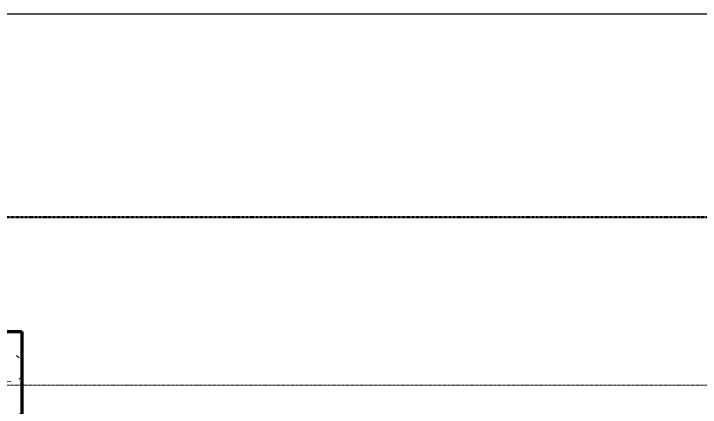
# Model space of a CAD drawing. Header units: millimetres. Extents: x -920231 to -841213, y -17301 to 22361.
# Drawn here: x -880432 to -874064, y 3375 to 7027 of the extents above; entities that cross this region are included whole.
import ezdxf

# ---------------------------------------------------------------- set-up
doc = ezdxf.new("R2010")
doc.units = ezdxf.units.MM
doc.linetypes.add('DPA_Grid _ Level 100', pattern=[10, 5.5, -1.6, 1.3, -1.6])
for name, color, linetype, lineweight in [('A-ANNO-DIMS', 1, 'Continuous', 9), ('A-COLS', 5, 'Continuous', 70), ('A-COLS-E', 1, 'Continuous', 35), ('G-ANNO-SECL', 3, 'Continuous', 9), ('S-GRID', 251, 'Continuous', 9)]:
    doc.layers.add(name, color=color, linetype=linetype, lineweight=lineweight)
doc.styles.add('Arial_2', font='arial.ttf', dxfattribs={"height": 300})
doc.dimstyles.new('DPA-DIM-3_0_T-T', dxfattribs={"dimscale": 304.8, "dimtxt": 306.07782, "dimasz": 0.656168, "dimexe": 0.656168, "dimexo": 0.0625, "dimgap": 0.164042, "dimtad": 1, "dimdec": 0, "dimzin": 0, "dimdsep": 46, "dimtxsty": 'Arial_2', "dimblk1": 'OBLIQUE', "dimblk2": 'OBLIQUE', "dimsah": 1, "dimcen": 0.09, "dimdle": 0.656168, "dimadec": 8, "dimazin": 0, "dimtfac": 1, "dimtdec": 4, "dimtix": 1, "dimtmove": 0, "dimatfit": 3, "dimfxl": 1.312336, "dimfxlon": 1, "dimtvp": 1, "dimtolj": 1, "dimtzin": 0, "dimarcsym": 2})

# ---------------------------------------------------------------- blocks, each defined once
blk = doc.blocks.new('_Oblique')
at = {"color": 0, "linetype": 'ByBlock', "lineweight": -2}
blk.add_line((-0.5, -0.5), (0.5, 0.5), dxfattribs=at)
blk = doc.blocks.new('*D2214')
at = {"layer": 'A-ANNO-DIMS', "color": 0, "lineweight": -2, "transparency": 16777216}
for p, q in [((-33075, 3828.9), (-33075, 3248)), ((-1125, 3828.9), (-1125, 3248)), ((-33275, 3448), (-925, 3448))]:
    blk.add_line(p, q, dxfattribs=at)
at = {"layer": 'Defpoints', "color": 0, "transparency": 16777216}
for p in [(-33075, 3848), (-1125, 3848), (-1125, 3448)]:
    blk.add_point(p, dxfattribs=at)
at = {"layer": 'A-ANNO-DIMS', "color": 0, "lineweight": -2, "transparency": 16777216, "xscale": 200, "yscale": 200, "zscale": 200, "rotation": 180}
blk.add_blockref('_Oblique', (-33075, 3448), dxfattribs=at)
at = {"layer": 'A-ANNO-DIMS', "color": 0, "lineweight": -2, "transparency": 16777216, "xscale": 200, "yscale": 200, "zscale": 200}
blk.add_blockref('_Oblique', (-1125, 3448), dxfattribs=at)
at = {"layer": 'A-ANNO-DIMS', "color": 0, "transparency": 16777216, "insert": (-17100, 3651.2), "char_height": 300, "width": 1384.414, "attachment_point": 5, "style": 'Arial_2'}
blk.add_mtext('\\A1;31950', dxfattribs=at)
blk = doc.blocks.new('*U2141')
at = {"layer": 'S-GRID', "linetype": 'DPA_Grid _ Level 100'}
blk.add_line((24628.5, 0), (-48793, 0), dxfattribs=at)
at = {"layer": 'A-ANNO-DIMS'}
dim = blk.add_linear_dim(base=(-1125, 3448), p1=(-33075, 3848), p2=(-1125, 3848), dimstyle='DPA-DIM-3_0_T-T', override={"dimpost": '<>', "dimfxl": 31950}, dxfattribs=at)
dim.commit()
dim.dimension.update_dxf_attribs({"geometry": '*D2214', "text_midpoint": (-17100, 3651.2)})

msp = doc.modelspace()

# ---------------------------------------------------------------- hatches: boundary and pattern name
at = {"layer": 'A-COLS-E', "lineweight": 9}
h = msp.add_hatch(dxfattribs=at)
h.set_pattern_fill('FP_1', color=256, style=0, pattern_type=2)
h.set_pattern_definition([(50, (0, 0), (728.7365, -63.75582), [76.2, -838.2]), (355, (0, 0), (-140.9716, 764.2276), [60.96, -670.56]), (100.451, (60.7, -5.3), (587.77, 700.46675), [64.76, -712.36]), (46.184, (0, 203.2), (1084.3162, -168.171), [114.3, -1257.3]), (96.636, (90.4, 189.2), (949.6099, 989.7098), [97.14, -1068.54]), (351.184, (0, 203.2), (949.6206, 989.7012), [91.44, -1005.84]), (21, (101.6, 152.4), (606.45787, -409.06057), [76.2, -838.2]), (326, (101.6, 152.4), (247.20834, 736.7529), [60.96, -670.56]), (71.451, (152.14, 118.3), (853.66825, 327.68547), [64.76, -712.36]), (37.5, (0, 0), (12.35469, 338.22012), [33.528, -628.904, 33.528, -647.192, -673.1]), (37.5, (0, 0), (12.35469, 338.22012), [-1343.152, 33.528, -639.572]), (7.5, (0, 0), (267.27887, 400.72213), [33.528, -354.584, 33.528, -613.664, -256.54]), (7.5, (0, 0), (267.27887, 400.72213), [-1035.304, 33.528, -223.012]), (327.5, (-226.57, 0), (542.36333, -22.915345), [33.528, -220.472, 33.528, -758.952, -1051.56]), (327.5, (-226.57, 0), (542.36333, -22.915345), [-1046.48, 33.528, -1018.032]), (317.5, (-328.17, 0), (592.51696, 101.7071), [33.528, -296.672, 33.528, -492.76, -746.76]), (317.5, (-328.17, 0), (592.51696, 101.7071), [-856.488, 33.528, -713.232])])
h.paths.add_polyline_path([(-880357.4, 3079), (-880357.4, 4079), (-882607.4, 4079), (-882607.4, 3079)])

# ---------------------------------------------------------------- linework, layer by layer
at = {"layer": 'A-COLS'}
for p, q in [((-882607.4, 4079), (-880357.4, 4079)), ((-880357.4, 4079), (-880357.4, 3079))]:
    msp.add_line(p, q, dxfattribs=at)
at = {"layer": 'G-ANNO-SECL', "linetype": 'DPA_Grid _ Level 100', "lineweight": 50}
msp.add_line((-918420, 5139.9), (-846014.2, 5139.9), dxfattribs=at)

# ---------------------------------------------------------------- block references
msp.add_blockref('*U2141', (-870082.4, 3579))

doc.saveas('drawing.dxf')
